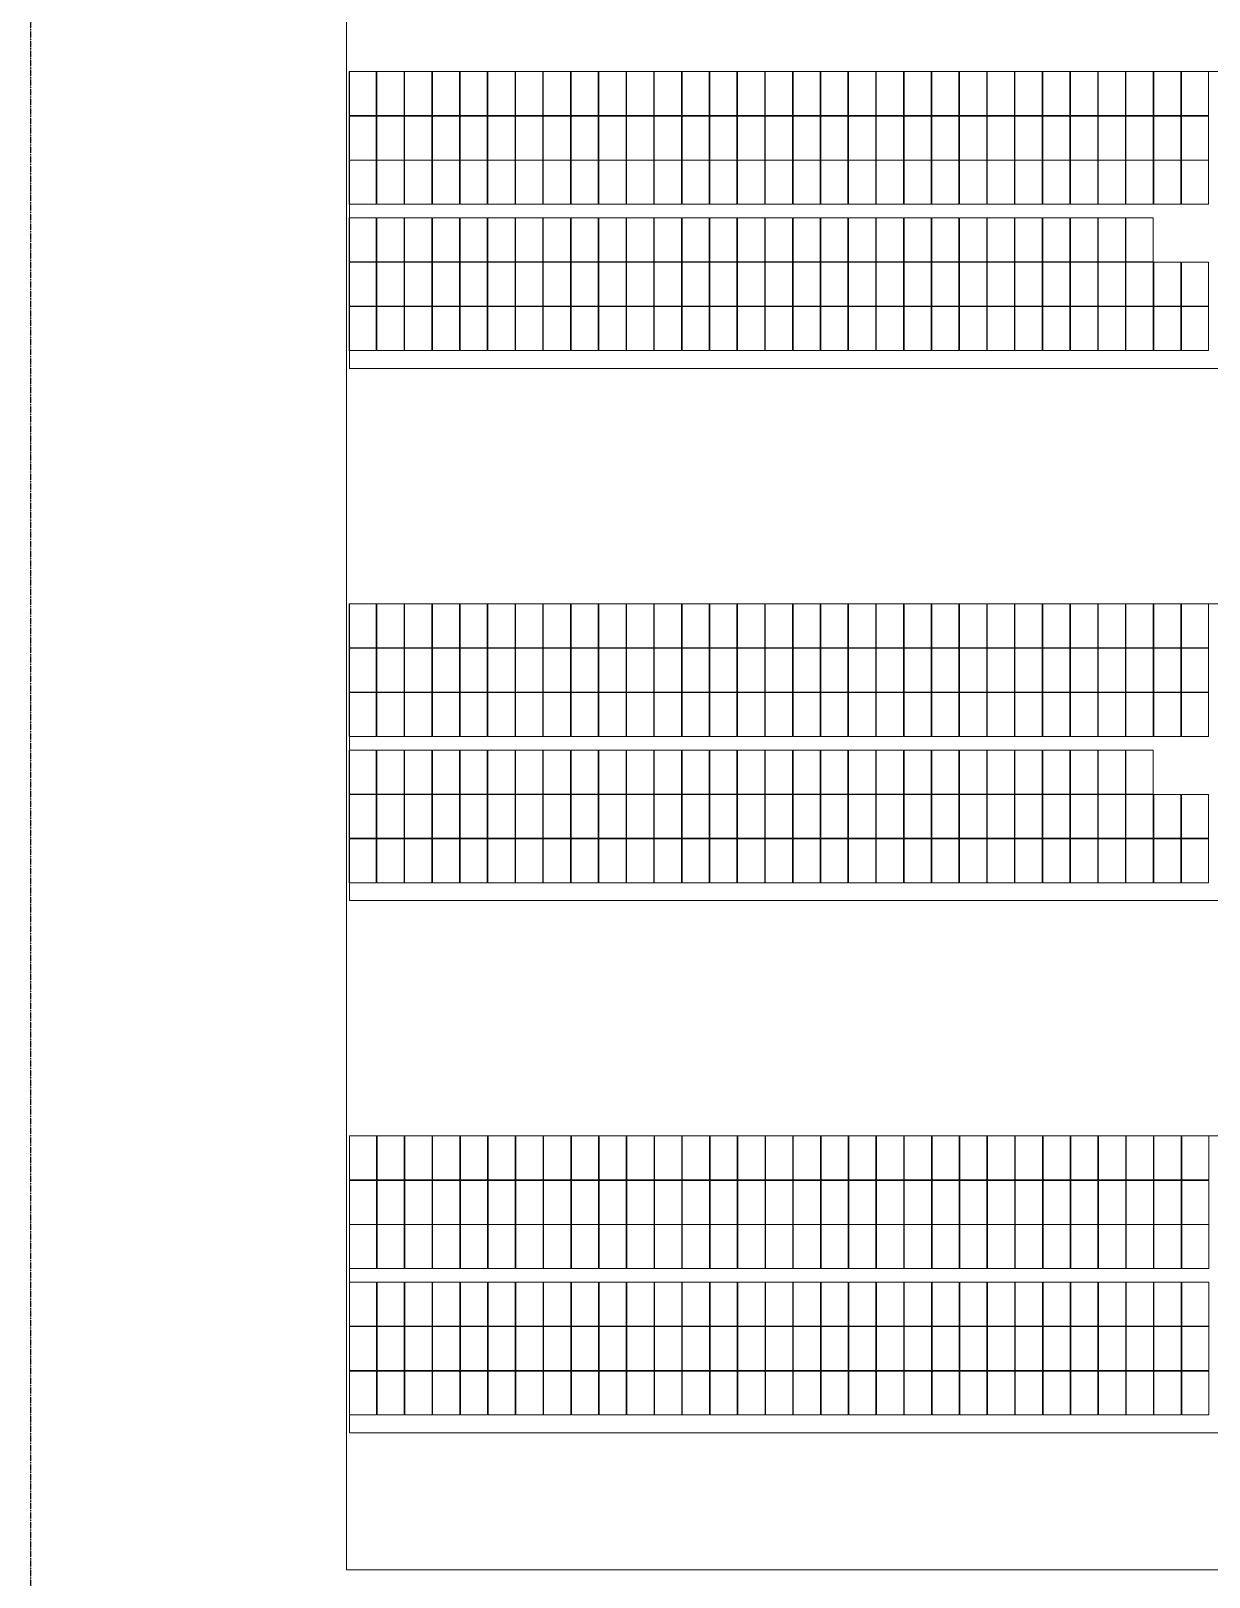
# Model space of a CAD drawing. Header units: millimetres. Extents: x 2511 to 152931, y 805 to 220503.
# Drawn here: x 2511 to 45398, y 107894 to 164199 of the extents above; entities that cross this region are included whole.
import ezdxf

# ---------------------------------------------------------------- set-up
doc = ezdxf.new("R2010")
doc.units = ezdxf.units.MM
doc.linetypes.add('CENTERX2', pattern=[4, 2.5, -0.5, 0.5, -0.5])
for name, color, linetype in [('A-DOOR', 51, 'Continuous'), ('JMD', 6, 'Continuous'), ('组件250', 5, 'Continuous')]:
    doc.layers.add(name, color=color, linetype=linetype)

msp = doc.modelspace()

# ---------------------------------------------------------------- linework, layer by layer
at = {"layer": 'A-DOOR', "color": 8, "linetype": 'ByBlock', "lineweight": 0}
for p, q in [((13994.08, 203661.59), (13994.08, 108161.59)), ((13994.08, 108161.59), (85494.08, 108161.59))]:
    msp.add_line(p, q, dxfattribs=at)
at = {"layer": 'A-DOOR', "color": 0, "linetype": 'CENTERX2'}
msp.add_lwpolyline([(2511.4, 220503.5), (152931.12, 220503.5), (152931.12, 805.39), (2511.4, 805.39)], close=True, dxfattribs=at)
at = {"layer": 'JMD', "color": 7, "linetype": 'Continuous', "lineweight": 0, "flags": 128}
for points in [[(14103.44, 162717.76), (84504.41, 162717.76), (84504.41, 151909.77), (14103.44, 151909.77)], [(14103.44, 143337.76), (84504.41, 143337.76), (84504.41, 132529.77), (14103.44, 132529.77)], [(14103.44, 123957.76), (84504.41, 123957.76), (84504.41, 113149.77), (14103.44, 113149.77)]]:
    msp.add_lwpolyline(points, close=True, dxfattribs=at)
at = {"layer": '组件250', "color": 4, "lineweight": 0, "transparency": 33554470}
for points in [[(14093.44, 162717.76), (15083.44, 162717.76), (15083.44, 161117.76), (14093.44, 161117.76)], [(15103.44, 162717.77), (16093.44, 162717.77), (16093.44, 161117.77), (15103.44, 161117.77)], [(16113.44, 162717.77), (17103.44, 162717.77), (17103.44, 161117.77), (16113.44, 161117.77)], [(17123.44, 162717.77), (18113.44, 162717.77), (18113.44, 161117.77), (17123.44, 161117.77)], [(18133.44, 162717.77), (19123.44, 162717.77), (19123.44, 161117.77), (18133.44, 161117.77)], [(19143.44, 162717.77), (20133.44, 162717.77), (20133.44, 161117.77), (19143.44, 161117.77)], [(20153.44, 162717.77), (21143.44, 162717.77), (21143.44, 161117.77), (20153.44, 161117.77)], [(21163.44, 162717.77), (22153.44, 162717.77), (22153.44, 161117.77), (21163.44, 161117.77)], [(22173.44, 162717.77), (23163.44, 162717.77), (23163.44, 161117.77), (22173.44, 161117.77)], [(23183.44, 162717.77), (24173.44, 162717.77), (24173.44, 161117.77), (23183.44, 161117.77)], [(24193.44, 162717.77), (25183.44, 162717.77), (25183.44, 161117.77), (24193.44, 161117.77)], [(25203.44, 162717.78), (26193.44, 162717.78), (26193.44, 161117.78), (25203.44, 161117.78)], [(26213.44, 162717.78), (27203.44, 162717.78), (27203.44, 161117.78), (26213.44, 161117.78)], [(27223.44, 162717.78), (28213.44, 162717.78), (28213.44, 161117.78), (27223.44, 161117.78)], [(28233.44, 162717.78), (29223.44, 162717.78), (29223.44, 161117.78), (28233.44, 161117.78)], [(29243.44, 162717.78), (30233.44, 162717.78), (30233.44, 161117.78), (29243.44, 161117.78)], [(30253.44, 162717.78), (31243.44, 162717.78), (31243.44, 161117.78), (30253.44, 161117.78)], [(31263.44, 162717.78), (32253.44, 162717.78), (32253.44, 161117.78), (31263.44, 161117.78)], [(32273.44, 162717.78), (33263.44, 162717.78), (33263.44, 161117.78), (32273.44, 161117.78)], [(33283.44, 162717.78), (34273.44, 162717.78), (34273.44, 161117.78), (33283.44, 161117.78)], [(34293.44, 162717.78), (35283.44, 162717.78), (35283.44, 161117.78), (34293.44, 161117.78)], [(35303.44, 162717.78), (36293.44, 162717.78), (36293.44, 161117.78), (35303.44, 161117.78)], [(36313.44, 162717.78), (37303.44, 162717.78), (37303.44, 161117.78), (36313.44, 161117.78)], [(37323.44, 162717.78), (38313.44, 162717.78), (38313.44, 161117.78), (37323.44, 161117.78)], [(38333.44, 162717.78), (39323.44, 162717.78), (39323.44, 161117.78), (38333.44, 161117.78)], [(39343.44, 162717.79), (40333.44, 162717.79), (40333.44, 161117.79), (39343.44, 161117.79)], [(40353.44, 162717.79), (41343.44, 162717.79), (41343.44, 161117.79), (40353.44, 161117.79)], [(41363.44, 162717.79), (42353.44, 162717.79), (42353.44, 161117.79), (41363.44, 161117.79)], [(42373.44, 162717.79), (43363.44, 162717.79), (43363.44, 161117.79), (42373.44, 161117.79)], [(43383.44, 162717.79), (44373.44, 162717.79), (44373.44, 161117.79), (43383.44, 161117.79)], [(44393.44, 162717.79), (45383.44, 162717.79), (45383.44, 161117.79), (44393.44, 161117.79)], [(14093.44, 161097.76), (15083.44, 161097.76), (15083.44, 159497.76), (14093.44, 159497.76)], [(15103.44, 161097.77), (16093.44, 161097.77), (16093.44, 159497.77), (15103.44, 159497.77)], [(16113.44, 161097.77), (17103.44, 161097.77), (17103.44, 159497.77), (16113.44, 159497.77)], [(17123.44, 161097.77), (18113.44, 161097.77), (18113.44, 159497.77), (17123.44, 159497.77)], [(18133.44, 161097.77), (19123.44, 161097.77), (19123.44, 159497.77), (18133.44, 159497.77)], [(19143.44, 161097.77), (20133.44, 161097.77), (20133.44, 159497.77), (19143.44, 159497.77)], [(20153.44, 161097.77), (21143.44, 161097.77), (21143.44, 159497.77), (20153.44, 159497.77)], [(21163.44, 161097.77), (22153.44, 161097.77), (22153.44, 159497.77), (21163.44, 159497.77)], [(22173.44, 161097.77), (23163.44, 161097.77), (23163.44, 159497.77), (22173.44, 159497.77)], [(23183.44, 161097.77), (24173.44, 161097.77), (24173.44, 159497.77), (23183.44, 159497.77)], [(24193.44, 161097.77), (25183.44, 161097.77), (25183.44, 159497.77), (24193.44, 159497.77)], [(25203.44, 161097.78), (26193.44, 161097.78), (26193.44, 159497.78), (25203.44, 159497.78)], [(26213.44, 161097.78), (27203.44, 161097.78), (27203.44, 159497.78), (26213.44, 159497.78)], [(27223.44, 161097.78), (28213.44, 161097.78), (28213.44, 159497.78), (27223.44, 159497.78)], [(28233.44, 161097.78), (29223.44, 161097.78), (29223.44, 159497.78), (28233.44, 159497.78)], [(29243.44, 161097.78), (30233.44, 161097.78), (30233.44, 159497.78), (29243.44, 159497.78)], [(30253.44, 161097.78), (31243.44, 161097.78), (31243.44, 159497.78), (30253.44, 159497.78)], [(31263.44, 161097.78), (32253.44, 161097.78), (32253.44, 159497.78), (31263.44, 159497.78)], [(32273.44, 161097.78), (33263.44, 161097.78), (33263.44, 159497.78), (32273.44, 159497.78)], [(33283.44, 161097.78), (34273.44, 161097.78), (34273.44, 159497.78), (33283.44, 159497.78)], [(34293.44, 161097.78), (35283.44, 161097.78), (35283.44, 159497.78), (34293.44, 159497.78)], [(35303.44, 161097.78), (36293.44, 161097.78), (36293.44, 159497.78), (35303.44, 159497.78)], [(36313.44, 161097.78), (37303.44, 161097.78), (37303.44, 159497.78), (36313.44, 159497.78)], [(37323.44, 161097.78), (38313.44, 161097.78), (38313.44, 159497.78), (37323.44, 159497.78)], [(38333.44, 161097.78), (39323.44, 161097.78), (39323.44, 159497.78), (38333.44, 159497.78)], [(39343.44, 161097.79), (40333.44, 161097.79), (40333.44, 159497.79), (39343.44, 159497.79)], [(40353.44, 161097.79), (41343.44, 161097.79), (41343.44, 159497.79), (40353.44, 159497.79)], [(41363.44, 161097.79), (42353.44, 161097.79), (42353.44, 159497.79), (41363.44, 159497.79)], [(42373.44, 161097.79), (43363.44, 161097.79), (43363.44, 159497.79), (42373.44, 159497.79)], [(43383.44, 161097.79), (44373.44, 161097.79), (44373.44, 159497.79), (43383.44, 159497.79)], [(44393.44, 161097.79), (45383.44, 161097.79), (45383.44, 159497.79), (44393.44, 159497.79)], [(14093.44, 159487.76), (15083.44, 159487.76), (15083.44, 157887.76), (14093.44, 157887.76)], [(15103.44, 159487.76), (16093.44, 159487.76), (16093.44, 157887.76), (15103.44, 157887.76)], [(16113.44, 159487.77), (17103.44, 159487.77), (17103.44, 157887.77), (16113.44, 157887.77)], [(17123.44, 159487.77), (18113.44, 159487.77), (18113.44, 157887.77), (17123.44, 157887.77)], [(18133.44, 159487.77), (19123.44, 159487.77), (19123.44, 157887.77), (18133.44, 157887.77)], [(19143.44, 159487.77), (20133.44, 159487.77), (20133.44, 157887.77), (19143.44, 157887.77)], [(20153.44, 159487.77), (21143.44, 159487.77), (21143.44, 157887.77), (20153.44, 157887.77)], [(21163.44, 159487.77), (22153.44, 159487.77), (22153.44, 157887.77), (21163.44, 157887.77)], [(22173.44, 159487.77), (23163.44, 159487.77), (23163.44, 157887.77), (22173.44, 157887.77)], [(23183.44, 159487.77), (24173.44, 159487.77), (24173.44, 157887.77), (23183.44, 157887.77)], [(24193.44, 159487.77), (25183.44, 159487.77), (25183.44, 157887.77), (24193.44, 157887.77)], [(25203.44, 159487.77), (26193.44, 159487.77), (26193.44, 157887.77), (25203.44, 157887.77)], [(26213.44, 159487.78), (27203.44, 159487.78), (27203.44, 157887.78), (26213.44, 157887.78)], [(27223.44, 159487.78), (28213.44, 159487.78), (28213.44, 157887.78), (27223.44, 157887.78)], [(28233.44, 159487.78), (29223.44, 159487.78), (29223.44, 157887.78), (28233.44, 157887.78)], [(29243.44, 159487.78), (30233.44, 159487.78), (30233.44, 157887.78), (29243.44, 157887.78)], [(30253.44, 159487.78), (31243.44, 159487.78), (31243.44, 157887.78), (30253.44, 157887.78)], [(31263.44, 159487.78), (32253.44, 159487.78), (32253.44, 157887.78), (31263.44, 157887.78)], [(32273.44, 159487.78), (33263.44, 159487.78), (33263.44, 157887.78), (32273.44, 157887.78)], [(33283.44, 159487.78), (34273.44, 159487.78), (34273.44, 157887.78), (33283.44, 157887.78)], [(34293.44, 159487.78), (35283.44, 159487.78), (35283.44, 157887.78), (34293.44, 157887.78)], [(35303.44, 159487.78), (36293.44, 159487.78), (36293.44, 157887.78), (35303.44, 157887.78)], [(36313.44, 159487.78), (37303.44, 159487.78), (37303.44, 157887.78), (36313.44, 157887.78)], [(37323.44, 159487.78), (38313.44, 159487.78), (38313.44, 157887.78), (37323.44, 157887.78)], [(38333.44, 159487.78), (39323.44, 159487.78), (39323.44, 157887.78), (38333.44, 157887.78)], [(39343.44, 159487.78), (40333.44, 159487.78), (40333.44, 157887.78), (39343.44, 157887.78)], [(40353.44, 159487.79), (41343.44, 159487.79), (41343.44, 157887.79), (40353.44, 157887.79)], [(41363.44, 159487.79), (42353.44, 159487.79), (42353.44, 157887.79), (41363.44, 157887.79)], [(42373.44, 159487.79), (43363.44, 159487.79), (43363.44, 157887.79), (42373.44, 157887.79)], [(43383.44, 159487.79), (44373.44, 159487.79), (44373.44, 157887.79), (43383.44, 157887.79)], [(44393.44, 159487.79), (45383.44, 159487.79), (45383.44, 157887.79), (44393.44, 157887.79)], [(14093.44, 157387.76), (15083.44, 157387.76), (15083.44, 155787.76), (14093.44, 155787.76)], [(15103.44, 157387.77), (16093.44, 157387.77), (16093.44, 155787.77), (15103.44, 155787.77)], [(16113.44, 157387.77), (17103.44, 157387.77), (17103.44, 155787.77), (16113.44, 155787.77)], [(17123.44, 157387.77), (18113.44, 157387.77), (18113.44, 155787.77), (17123.44, 155787.77)], [(18133.44, 157387.77), (19123.44, 157387.77), (19123.44, 155787.77), (18133.44, 155787.77)], [(19143.44, 157387.77), (20133.44, 157387.77), (20133.44, 155787.77), (19143.44, 155787.77)], [(20153.44, 157387.77), (21143.44, 157387.77), (21143.44, 155787.77), (20153.44, 155787.77)], [(21163.44, 157387.77), (22153.44, 157387.77), (22153.44, 155787.77), (21163.44, 155787.77)], [(22173.44, 157387.77), (23163.44, 157387.77), (23163.44, 155787.77), (22173.44, 155787.77)], [(23183.44, 157387.77), (24173.44, 157387.77), (24173.44, 155787.77), (23183.44, 155787.77)], [(24193.44, 157387.77), (25183.44, 157387.77), (25183.44, 155787.77), (24193.44, 155787.77)], [(25203.44, 157387.78), (26193.44, 157387.78), (26193.44, 155787.78), (25203.44, 155787.78)], [(26213.44, 157387.78), (27203.44, 157387.78), (27203.44, 155787.78), (26213.44, 155787.78)], [(27223.44, 157387.78), (28213.44, 157387.78), (28213.44, 155787.78), (27223.44, 155787.78)], [(28233.44, 157387.78), (29223.44, 157387.78), (29223.44, 155787.78), (28233.44, 155787.78)], [(29243.44, 157387.78), (30233.44, 157387.78), (30233.44, 155787.78), (29243.44, 155787.78)], [(30253.44, 157387.78), (31243.44, 157387.78), (31243.44, 155787.78), (30253.44, 155787.78)], [(31263.44, 157387.78), (32253.44, 157387.78), (32253.44, 155787.78), (31263.44, 155787.78)], [(32273.44, 157387.78), (33263.44, 157387.78), (33263.44, 155787.78), (32273.44, 155787.78)], [(33283.44, 157387.78), (34273.44, 157387.78), (34273.44, 155787.78), (33283.44, 155787.78)], [(34293.44, 157387.78), (35283.44, 157387.78), (35283.44, 155787.78), (34293.44, 155787.78)], [(35303.44, 157387.78), (36293.44, 157387.78), (36293.44, 155787.78), (35303.44, 155787.78)], [(36313.44, 157387.78), (37303.44, 157387.78), (37303.44, 155787.78), (36313.44, 155787.78)], [(37323.44, 157387.78), (38313.44, 157387.78), (38313.44, 155787.78), (37323.44, 155787.78)], [(38333.44, 157387.78), (39323.44, 157387.78), (39323.44, 155787.78), (38333.44, 155787.78)], [(39343.44, 157387.79), (40333.44, 157387.79), (40333.44, 155787.79), (39343.44, 155787.79)], [(40353.44, 157387.79), (41343.44, 157387.79), (41343.44, 155787.79), (40353.44, 155787.79)], [(41363.44, 157387.79), (42353.44, 157387.79), (42353.44, 155787.79), (41363.44, 155787.79)], [(42373.44, 157387.79), (43363.44, 157387.79), (43363.44, 155787.79), (42373.44, 155787.79)], [(14093.44, 155777.76), (15083.44, 155777.76), (15083.44, 154177.76), (14093.44, 154177.76)], [(15103.44, 155777.76), (16093.44, 155777.76), (16093.44, 154177.76), (15103.44, 154177.76)], [(16113.44, 155777.77), (17103.44, 155777.77), (17103.44, 154177.77), (16113.44, 154177.77)], [(17123.44, 155777.77), (18113.44, 155777.77), (18113.44, 154177.77), (17123.44, 154177.77)], [(18133.44, 155777.77), (19123.44, 155777.77), (19123.44, 154177.77), (18133.44, 154177.77)], [(19143.44, 155777.77), (20133.44, 155777.77), (20133.44, 154177.77), (19143.44, 154177.77)], [(20153.44, 155777.77), (21143.44, 155777.77), (21143.44, 154177.77), (20153.44, 154177.77)], [(21163.44, 155777.77), (22153.44, 155777.77), (22153.44, 154177.77), (21163.44, 154177.77)], [(22173.44, 155777.77), (23163.44, 155777.77), (23163.44, 154177.77), (22173.44, 154177.77)], [(23183.44, 155777.77), (24173.44, 155777.77), (24173.44, 154177.77), (23183.44, 154177.77)], [(24193.44, 155777.77), (25183.44, 155777.77), (25183.44, 154177.77), (24193.44, 154177.77)], [(25203.44, 155777.77), (26193.44, 155777.77), (26193.44, 154177.77), (25203.44, 154177.77)], [(26213.44, 155777.78), (27203.44, 155777.78), (27203.44, 154177.78), (26213.44, 154177.78)], [(27223.44, 155777.78), (28213.44, 155777.78), (28213.44, 154177.78), (27223.44, 154177.78)], [(28233.44, 155777.78), (29223.44, 155777.78), (29223.44, 154177.78), (28233.44, 154177.78)], [(29243.44, 155777.78), (30233.44, 155777.78), (30233.44, 154177.78), (29243.44, 154177.78)], [(30253.44, 155777.78), (31243.44, 155777.78), (31243.44, 154177.78), (30253.44, 154177.78)], [(31263.44, 155777.78), (32253.44, 155777.78), (32253.44, 154177.78), (31263.44, 154177.78)], [(32273.44, 155777.78), (33263.44, 155777.78), (33263.44, 154177.78), (32273.44, 154177.78)], [(33283.44, 155777.78), (34273.44, 155777.78), (34273.44, 154177.78), (33283.44, 154177.78)], [(34293.44, 155777.78), (35283.44, 155777.78), (35283.44, 154177.78), (34293.44, 154177.78)], [(35303.44, 155777.78), (36293.44, 155777.78), (36293.44, 154177.78), (35303.44, 154177.78)], [(36313.44, 155777.78), (37303.44, 155777.78), (37303.44, 154177.78), (36313.44, 154177.78)], [(37323.44, 155777.78), (38313.44, 155777.78), (38313.44, 154177.78), (37323.44, 154177.78)], [(38333.44, 155777.78), (39323.44, 155777.78), (39323.44, 154177.78), (38333.44, 154177.78)], [(39343.44, 155777.78), (40333.44, 155777.78), (40333.44, 154177.78), (39343.44, 154177.78)], [(40353.44, 155777.79), (41343.44, 155777.79), (41343.44, 154177.79), (40353.44, 154177.79)], [(41363.44, 155777.79), (42353.44, 155777.79), (42353.44, 154177.79), (41363.44, 154177.79)], [(42373.44, 155777.79), (43363.44, 155777.79), (43363.44, 154177.79), (42373.44, 154177.79)], [(43383.44, 155777.79), (44373.44, 155777.79), (44373.44, 154177.79), (43383.44, 154177.79)], [(44393.44, 155777.79), (45383.44, 155777.79), (45383.44, 154177.79), (44393.44, 154177.79)], [(14093.44, 154157.76), (15083.44, 154157.76), (15083.44, 152557.76), (14093.44, 152557.76)], [(15103.44, 154157.76), (16093.44, 154157.76), (16093.44, 152557.76), (15103.44, 152557.76)], [(16113.44, 154157.77), (17103.44, 154157.77), (17103.44, 152557.77), (16113.44, 152557.77)], [(17123.44, 154157.77), (18113.44, 154157.77), (18113.44, 152557.77), (17123.44, 152557.77)], [(18133.44, 154157.77), (19123.44, 154157.77), (19123.44, 152557.77), (18133.44, 152557.77)], [(19143.44, 154157.77), (20133.44, 154157.77), (20133.44, 152557.77), (19143.44, 152557.77)], [(20153.44, 154157.77), (21143.44, 154157.77), (21143.44, 152557.77), (20153.44, 152557.77)], [(21163.44, 154157.77), (22153.44, 154157.77), (22153.44, 152557.77), (21163.44, 152557.77)], [(22173.44, 154157.77), (23163.44, 154157.77), (23163.44, 152557.77), (22173.44, 152557.77)], [(23183.44, 154157.77), (24173.44, 154157.77), (24173.44, 152557.77), (23183.44, 152557.77)], [(24193.44, 154157.77), (25183.44, 154157.77), (25183.44, 152557.77), (24193.44, 152557.77)], [(25203.44, 154157.77), (26193.44, 154157.77), (26193.44, 152557.77), (25203.44, 152557.77)], [(26213.44, 154157.78), (27203.44, 154157.78), (27203.44, 152557.78), (26213.44, 152557.78)], [(27223.44, 154157.78), (28213.44, 154157.78), (28213.44, 152557.78), (27223.44, 152557.78)], [(28233.44, 154157.78), (29223.44, 154157.78), (29223.44, 152557.78), (28233.44, 152557.78)], [(29243.44, 154157.78), (30233.44, 154157.78), (30233.44, 152557.78), (29243.44, 152557.78)], [(30253.44, 154157.78), (31243.44, 154157.78), (31243.44, 152557.78), (30253.44, 152557.78)], [(31263.44, 154157.78), (32253.44, 154157.78), (32253.44, 152557.78), (31263.44, 152557.78)], [(32273.44, 154157.78), (33263.44, 154157.78), (33263.44, 152557.78), (32273.44, 152557.78)], [(33283.44, 154157.78), (34273.44, 154157.78), (34273.44, 152557.78), (33283.44, 152557.78)], [(34293.44, 154157.78), (35283.44, 154157.78), (35283.44, 152557.78), (34293.44, 152557.78)], [(35303.44, 154157.78), (36293.44, 154157.78), (36293.44, 152557.78), (35303.44, 152557.78)], [(36313.44, 154157.78), (37303.44, 154157.78), (37303.44, 152557.78), (36313.44, 152557.78)], [(37323.44, 154157.78), (38313.44, 154157.78), (38313.44, 152557.78), (37323.44, 152557.78)], [(38333.44, 154157.78), (39323.44, 154157.78), (39323.44, 152557.78), (38333.44, 152557.78)], [(39343.44, 154157.78), (40333.44, 154157.78), (40333.44, 152557.78), (39343.44, 152557.78)], [(40353.44, 154157.79), (41343.44, 154157.79), (41343.44, 152557.79), (40353.44, 152557.79)], [(41363.44, 154157.79), (42353.44, 154157.79), (42353.44, 152557.79), (41363.44, 152557.79)], [(42373.44, 154157.79), (43363.44, 154157.79), (43363.44, 152557.79), (42373.44, 152557.79)], [(43383.44, 154157.79), (44373.44, 154157.79), (44373.44, 152557.79), (43383.44, 152557.79)], [(44393.44, 154157.79), (45383.44, 154157.79), (45383.44, 152557.79), (44393.44, 152557.79)], [(14093.44, 143337.76), (15083.44, 143337.76), (15083.44, 141737.76), (14093.44, 141737.76)], [(15103.44, 143337.76), (16093.44, 143337.76), (16093.44, 141737.76), (15103.44, 141737.76)], [(16113.44, 143337.76), (17103.44, 143337.76), (17103.44, 141737.76), (16113.44, 141737.76)], [(17123.44, 143337.76), (18113.44, 143337.76), (18113.44, 141737.76), (17123.44, 141737.76)], [(18133.44, 143337.77), (19123.44, 143337.77), (19123.44, 141737.77), (18133.44, 141737.77)], [(19143.44, 143337.77), (20133.44, 143337.77), (20133.44, 141737.77), (19143.44, 141737.77)], [(20153.44, 143337.77), (21143.44, 143337.77), (21143.44, 141737.77), (20153.44, 141737.77)], [(21163.44, 143337.77), (22153.44, 143337.77), (22153.44, 141737.77), (21163.44, 141737.77)], [(22173.44, 143337.77), (23163.44, 143337.77), (23163.44, 141737.77), (22173.44, 141737.77)], [(23183.44, 143337.77), (24173.44, 143337.77), (24173.44, 141737.77), (23183.44, 141737.77)], [(24193.44, 143337.77), (25183.44, 143337.77), (25183.44, 141737.77), (24193.44, 141737.77)], [(25203.44, 143337.77), (26193.44, 143337.77), (26193.44, 141737.77), (25203.44, 141737.77)], [(26213.44, 143337.77), (27203.44, 143337.77), (27203.44, 141737.77), (26213.44, 141737.77)], [(27223.44, 143337.77), (28213.44, 143337.77), (28213.44, 141737.77), (27223.44, 141737.77)], [(28233.44, 143337.78), (29223.44, 143337.78), (29223.44, 141737.78), (28233.44, 141737.78)], [(29243.44, 143337.78), (30233.44, 143337.78), (30233.44, 141737.78), (29243.44, 141737.78)], [(30253.44, 143337.78), (31243.44, 143337.78), (31243.44, 141737.78), (30253.44, 141737.78)], [(31263.44, 143337.78), (32253.44, 143337.78), (32253.44, 141737.78), (31263.44, 141737.78)], [(32273.44, 143337.78), (33263.44, 143337.78), (33263.44, 141737.78), (32273.44, 141737.78)], [(33283.44, 143337.78), (34273.44, 143337.78), (34273.44, 141737.78), (33283.44, 141737.78)], [(34293.44, 143337.78), (35283.44, 143337.78), (35283.44, 141737.78), (34293.44, 141737.78)], [(35303.44, 143337.78), (36293.44, 143337.78), (36293.44, 141737.78), (35303.44, 141737.78)], [(36313.44, 143337.78), (37303.44, 143337.78), (37303.44, 141737.78), (36313.44, 141737.78)], [(37323.44, 143337.78), (38313.44, 143337.78), (38313.44, 141737.78), (37323.44, 141737.78)], [(38333.44, 143337.78), (39323.44, 143337.78), (39323.44, 141737.78), (38333.44, 141737.78)], [(39343.44, 143337.78), (40333.44, 143337.78), (40333.44, 141737.78), (39343.44, 141737.78)], [(40353.44, 143337.78), (41343.44, 143337.78), (41343.44, 141737.78), (40353.44, 141737.78)], [(41363.44, 143337.78), (42353.44, 143337.78), (42353.44, 141737.78), (41363.44, 141737.78)], [(42373.44, 143337.79), (43363.44, 143337.79), (43363.44, 141737.79), (42373.44, 141737.79)], [(43383.44, 143337.79), (44373.44, 143337.79), (44373.44, 141737.79), (43383.44, 141737.79)], [(44393.44, 143337.79), (45383.44, 143337.79), (45383.44, 141737.79), (44393.44, 141737.79)], [(14093.44, 141717.76), (15083.44, 141717.76), (15083.44, 140117.76), (14093.44, 140117.76)], [(15103.44, 141717.76), (16093.44, 141717.76), (16093.44, 140117.76), (15103.44, 140117.76)], [(16113.44, 141717.76), (17103.44, 141717.76), (17103.44, 140117.76), (16113.44, 140117.76)], [(17123.44, 141717.76), (18113.44, 141717.76), (18113.44, 140117.76), (17123.44, 140117.76)], [(18133.44, 141717.77), (19123.44, 141717.77), (19123.44, 140117.77), (18133.44, 140117.77)], [(19143.44, 141717.77), (20133.44, 141717.77), (20133.44, 140117.77), (19143.44, 140117.77)], [(20153.44, 141717.77), (21143.44, 141717.77), (21143.44, 140117.77), (20153.44, 140117.77)], [(21163.44, 141717.77), (22153.44, 141717.77), (22153.44, 140117.77), (21163.44, 140117.77)], [(22173.44, 141717.77), (23163.44, 141717.77), (23163.44, 140117.77), (22173.44, 140117.77)], [(23183.44, 141717.77), (24173.44, 141717.77), (24173.44, 140117.77), (23183.44, 140117.77)], [(24193.44, 141717.77), (25183.44, 141717.77), (25183.44, 140117.77), (24193.44, 140117.77)], [(25203.44, 141717.77), (26193.44, 141717.77), (26193.44, 140117.77), (25203.44, 140117.77)], [(26213.44, 141717.77), (27203.44, 141717.77), (27203.44, 140117.77), (26213.44, 140117.77)], [(27223.44, 141717.77), (28213.44, 141717.77), (28213.44, 140117.77), (27223.44, 140117.77)], [(28233.44, 141717.78), (29223.44, 141717.78), (29223.44, 140117.78), (28233.44, 140117.78)], [(29243.44, 141717.78), (30233.44, 141717.78), (30233.44, 140117.78), (29243.44, 140117.78)], [(30253.44, 141717.78), (31243.44, 141717.78), (31243.44, 140117.78), (30253.44, 140117.78)], [(31263.44, 141717.78), (32253.44, 141717.78), (32253.44, 140117.78), (31263.44, 140117.78)], [(32273.44, 141717.78), (33263.44, 141717.78), (33263.44, 140117.78), (32273.44, 140117.78)], [(33283.44, 141717.78), (34273.44, 141717.78), (34273.44, 140117.78), (33283.44, 140117.78)], [(34293.44, 141717.78), (35283.44, 141717.78), (35283.44, 140117.78), (34293.44, 140117.78)], [(35303.44, 141717.78), (36293.44, 141717.78), (36293.44, 140117.78), (35303.44, 140117.78)], [(36313.44, 141717.78), (37303.44, 141717.78), (37303.44, 140117.78), (36313.44, 140117.78)], [(37323.44, 141717.78), (38313.44, 141717.78), (38313.44, 140117.78), (37323.44, 140117.78)], [(38333.44, 141717.78), (39323.44, 141717.78), (39323.44, 140117.78), (38333.44, 140117.78)], [(39343.44, 141717.78), (40333.44, 141717.78), (40333.44, 140117.78), (39343.44, 140117.78)], [(40353.44, 141717.78), (41343.44, 141717.78), (41343.44, 140117.78), (40353.44, 140117.78)], [(41363.44, 141717.78), (42353.44, 141717.78), (42353.44, 140117.78), (41363.44, 140117.78)], [(42373.44, 141717.79), (43363.44, 141717.79), (43363.44, 140117.79), (42373.44, 140117.79)], [(43383.44, 141717.79), (44373.44, 141717.79), (44373.44, 140117.79), (43383.44, 140117.79)], [(44393.44, 141717.79), (45383.44, 141717.79), (45383.44, 140117.79), (44393.44, 140117.79)], [(14093.44, 140107.76), (15083.44, 140107.76), (15083.44, 138507.76), (14093.44, 138507.76)], [(15103.44, 140107.76), (16093.44, 140107.76), (16093.44, 138507.76), (15103.44, 138507.76)], [(16113.44, 140107.76), (17103.44, 140107.76), (17103.44, 138507.76), (16113.44, 138507.76)], [(17123.44, 140107.76), (18113.44, 140107.76), (18113.44, 138507.76), (17123.44, 138507.76)], [(18133.44, 140107.76), (19123.44, 140107.76), (19123.44, 138507.76), (18133.44, 138507.76)], [(19143.44, 140107.77), (20133.44, 140107.77), (20133.44, 138507.77), (19143.44, 138507.77)], [(20153.44, 140107.77), (21143.44, 140107.77), (21143.44, 138507.77), (20153.44, 138507.77)], [(21163.44, 140107.77), (22153.44, 140107.77), (22153.44, 138507.77), (21163.44, 138507.77)], [(22173.44, 140107.77), (23163.44, 140107.77), (23163.44, 138507.77), (22173.44, 138507.77)], [(23183.44, 140107.77), (24173.44, 140107.77), (24173.44, 138507.77), (23183.44, 138507.77)], [(24193.44, 140107.77), (25183.44, 140107.77), (25183.44, 138507.77), (24193.44, 138507.77)], [(25203.44, 140107.77), (26193.44, 140107.77), (26193.44, 138507.77), (25203.44, 138507.77)], [(26213.44, 140107.77), (27203.44, 140107.77), (27203.44, 138507.77), (26213.44, 138507.77)], [(27223.44, 140107.77), (28213.44, 140107.77), (28213.44, 138507.77), (27223.44, 138507.77)], [(28233.44, 140107.77), (29223.44, 140107.77), (29223.44, 138507.77), (28233.44, 138507.77)], [(29243.44, 140107.78), (30233.44, 140107.78), (30233.44, 138507.78), (29243.44, 138507.78)], [(30253.44, 140107.78), (31243.44, 140107.78), (31243.44, 138507.78), (30253.44, 138507.78)], [(31263.44, 140107.78), (32253.44, 140107.78), (32253.44, 138507.78), (31263.44, 138507.78)], [(32273.44, 140107.78), (33263.44, 140107.78), (33263.44, 138507.78), (32273.44, 138507.78)], [(33283.44, 140107.78), (34273.44, 140107.78), (34273.44, 138507.78), (33283.44, 138507.78)], [(34293.44, 140107.78), (35283.44, 140107.78), (35283.44, 138507.78), (34293.44, 138507.78)], [(35303.44, 140107.78), (36293.44, 140107.78), (36293.44, 138507.78), (35303.44, 138507.78)], [(36313.44, 140107.78), (37303.44, 140107.78), (37303.44, 138507.78), (36313.44, 138507.78)], [(37323.44, 140107.78), (38313.44, 140107.78), (38313.44, 138507.78), (37323.44, 138507.78)], [(38333.44, 140107.78), (39323.44, 140107.78), (39323.44, 138507.78), (38333.44, 138507.78)], [(39343.44, 140107.78), (40333.44, 140107.78), (40333.44, 138507.78), (39343.44, 138507.78)], [(40353.44, 140107.78), (41343.44, 140107.78), (41343.44, 138507.78), (40353.44, 138507.78)], [(41363.44, 140107.78), (42353.44, 140107.78), (42353.44, 138507.78), (41363.44, 138507.78)], [(42373.44, 140107.78), (43363.44, 140107.78), (43363.44, 138507.78), (42373.44, 138507.78)], [(43383.44, 140107.79), (44373.44, 140107.79), (44373.44, 138507.79), (43383.44, 138507.79)], [(44393.44, 140107.79), (45383.44, 140107.79), (45383.44, 138507.79), (44393.44, 138507.79)], [(14093.44, 138007.76), (15083.44, 138007.76), (15083.44, 136407.76), (14093.44, 136407.76)], [(15103.44, 138007.76), (16093.44, 138007.76), (16093.44, 136407.76), (15103.44, 136407.76)], [(16113.44, 138007.76), (17103.44, 138007.76), (17103.44, 136407.76), (16113.44, 136407.76)], [(17123.44, 138007.77), (18113.44, 138007.77), (18113.44, 136407.77), (17123.44, 136407.77)], [(18133.44, 138007.77), (19123.44, 138007.77), (19123.44, 136407.77), (18133.44, 136407.77)], [(19143.44, 138007.77), (20133.44, 138007.77), (20133.44, 136407.77), (19143.44, 136407.77)], [(20153.44, 138007.77), (21143.44, 138007.77), (21143.44, 136407.77), (20153.44, 136407.77)], [(21163.44, 138007.77), (22153.44, 138007.77), (22153.44, 136407.77), (21163.44, 136407.77)], [(22173.44, 138007.77), (23163.44, 138007.77), (23163.44, 136407.77), (22173.44, 136407.77)], [(23183.44, 138007.77), (24173.44, 138007.77), (24173.44, 136407.77), (23183.44, 136407.77)], [(24193.44, 138007.77), (25183.44, 138007.77), (25183.44, 136407.77), (24193.44, 136407.77)], [(25203.44, 138007.77), (26193.44, 138007.77), (26193.44, 136407.77), (25203.44, 136407.77)], [(26213.44, 138007.77), (27203.44, 138007.77), (27203.44, 136407.77), (26213.44, 136407.77)], [(27223.44, 138007.77), (28213.44, 138007.77), (28213.44, 136407.77), (27223.44, 136407.77)], [(28233.44, 138007.78), (29223.44, 138007.78), (29223.44, 136407.78), (28233.44, 136407.78)], [(29243.44, 138007.78), (30233.44, 138007.78), (30233.44, 136407.78), (29243.44, 136407.78)], [(30253.44, 138007.78), (31243.44, 138007.78), (31243.44, 136407.78), (30253.44, 136407.78)], [(31263.44, 138007.78), (32253.44, 138007.78), (32253.44, 136407.78), (31263.44, 136407.78)], [(32273.44, 138007.78), (33263.44, 138007.78), (33263.44, 136407.78), (32273.44, 136407.78)], [(33283.44, 138007.78), (34273.44, 138007.78), (34273.44, 136407.78), (33283.44, 136407.78)], [(34293.44, 138007.78), (35283.44, 138007.78), (35283.44, 136407.78), (34293.44, 136407.78)], [(35303.44, 138007.78), (36293.44, 138007.78), (36293.44, 136407.78), (35303.44, 136407.78)], [(36313.44, 138007.78), (37303.44, 138007.78), (37303.44, 136407.78), (36313.44, 136407.78)], [(37323.44, 138007.78), (38313.44, 138007.78), (38313.44, 136407.78), (37323.44, 136407.78)], [(38333.44, 138007.78), (39323.44, 138007.78), (39323.44, 136407.78), (38333.44, 136407.78)], [(39343.44, 138007.78), (40333.44, 138007.78), (40333.44, 136407.78), (39343.44, 136407.78)], [(40353.44, 138007.78), (41343.44, 138007.78), (41343.44, 136407.78), (40353.44, 136407.78)], [(41363.44, 138007.78), (42353.44, 138007.78), (42353.44, 136407.78), (41363.44, 136407.78)], [(42373.44, 138007.79), (43363.44, 138007.79), (43363.44, 136407.79), (42373.44, 136407.79)], [(14093.44, 136397.76), (15083.44, 136397.76), (15083.44, 134797.76), (14093.44, 134797.76)], [(15103.44, 136397.76), (16093.44, 136397.76), (16093.44, 134797.76), (15103.44, 134797.76)], [(16113.44, 136397.76), (17103.44, 136397.76), (17103.44, 134797.76), (16113.44, 134797.76)], [(17123.44, 136397.76), (18113.44, 136397.76), (18113.44, 134797.76), (17123.44, 134797.76)], [(18133.44, 136397.77), (19123.44, 136397.77), (19123.44, 134797.77), (18133.44, 134797.77)], [(19143.44, 136397.77), (20133.44, 136397.77), (20133.44, 134797.77), (19143.44, 134797.77)], [(20153.44, 136397.77), (21143.44, 136397.77), (21143.44, 134797.77), (20153.44, 134797.77)], [(21163.44, 136397.77), (22153.44, 136397.77), (22153.44, 134797.77), (21163.44, 134797.77)], [(22173.44, 136397.77), (23163.44, 136397.77), (23163.44, 134797.77), (22173.44, 134797.77)], [(23183.44, 136397.77), (24173.44, 136397.77), (24173.44, 134797.77), (23183.44, 134797.77)], [(24193.44, 136397.77), (25183.44, 136397.77), (25183.44, 134797.77), (24193.44, 134797.77)], [(25203.44, 136397.77), (26193.44, 136397.77), (26193.44, 134797.77), (25203.44, 134797.77)], [(26213.44, 136397.77), (27203.44, 136397.77), (27203.44, 134797.77), (26213.44, 134797.77)], [(27223.44, 136397.77), (28213.44, 136397.77), (28213.44, 134797.77), (27223.44, 134797.77)], [(28233.44, 136397.77), (29223.44, 136397.77), (29223.44, 134797.77), (28233.44, 134797.77)], [(29243.44, 136397.78), (30233.44, 136397.78), (30233.44, 134797.78), (29243.44, 134797.78)], [(30253.44, 136397.78), (31243.44, 136397.78), (31243.44, 134797.78), (30253.44, 134797.78)], [(31263.44, 136397.78), (32253.44, 136397.78), (32253.44, 134797.78), (31263.44, 134797.78)], [(32273.44, 136397.78), (33263.44, 136397.78), (33263.44, 134797.78), (32273.44, 134797.78)], [(33283.44, 136397.78), (34273.44, 136397.78), (34273.44, 134797.78), (33283.44, 134797.78)], [(34293.44, 136397.78), (35283.44, 136397.78), (35283.44, 134797.78), (34293.44, 134797.78)], [(35303.44, 136397.78), (36293.44, 136397.78), (36293.44, 134797.78), (35303.44, 134797.78)], [(36313.44, 136397.78), (37303.44, 136397.78), (37303.44, 134797.78), (36313.44, 134797.78)], [(37323.44, 136397.78), (38313.44, 136397.78), (38313.44, 134797.78), (37323.44, 134797.78)], [(38333.44, 136397.78), (39323.44, 136397.78), (39323.44, 134797.78), (38333.44, 134797.78)], [(39343.44, 136397.78), (40333.44, 136397.78), (40333.44, 134797.78), (39343.44, 134797.78)], [(40353.44, 136397.78), (41343.44, 136397.78), (41343.44, 134797.78), (40353.44, 134797.78)], [(41363.44, 136397.78), (42353.44, 136397.78), (42353.44, 134797.78), (41363.44, 134797.78)], [(42373.44, 136397.78), (43363.44, 136397.78), (43363.44, 134797.78), (42373.44, 134797.78)], [(43383.44, 136397.79), (44373.44, 136397.79), (44373.44, 134797.79), (43383.44, 134797.79)], [(44393.44, 136397.79), (45383.44, 136397.79), (45383.44, 134797.79), (44393.44, 134797.79)], [(14093.44, 134777.76), (15083.44, 134777.76), (15083.44, 133177.76), (14093.44, 133177.76)], [(15103.44, 134777.76), (16093.44, 134777.76), (16093.44, 133177.76), (15103.44, 133177.76)], [(16113.44, 134777.76), (17103.44, 134777.76), (17103.44, 133177.76), (16113.44, 133177.76)], [(17123.44, 134777.76), (18113.44, 134777.76), (18113.44, 133177.76), (17123.44, 133177.76)], [(18133.44, 134777.77), (19123.44, 134777.77), (19123.44, 133177.77), (18133.44, 133177.77)], [(19143.44, 134777.77), (20133.44, 134777.77), (20133.44, 133177.77), (19143.44, 133177.77)], [(20153.44, 134777.77), (21143.44, 134777.77), (21143.44, 133177.77), (20153.44, 133177.77)], [(21163.44, 134777.77), (22153.44, 134777.77), (22153.44, 133177.77), (21163.44, 133177.77)], [(22173.44, 134777.77), (23163.44, 134777.77), (23163.44, 133177.77), (22173.44, 133177.77)], [(23183.44, 134777.77), (24173.44, 134777.77), (24173.44, 133177.77), (23183.44, 133177.77)], [(24193.44, 134777.77), (25183.44, 134777.77), (25183.44, 133177.77), (24193.44, 133177.77)], [(25203.44, 134777.77), (26193.44, 134777.77), (26193.44, 133177.77), (25203.44, 133177.77)], [(26213.44, 134777.77), (27203.44, 134777.77), (27203.44, 133177.77), (26213.44, 133177.77)], [(27223.44, 134777.77), (28213.44, 134777.77), (28213.44, 133177.77), (27223.44, 133177.77)], [(28233.44, 134777.77), (29223.44, 134777.77), (29223.44, 133177.77), (28233.44, 133177.77)], [(29243.44, 134777.78), (30233.44, 134777.78), (30233.44, 133177.78), (29243.44, 133177.78)], [(30253.44, 134777.78), (31243.44, 134777.78), (31243.44, 133177.78), (30253.44, 133177.78)], [(31263.44, 134777.78), (32253.44, 134777.78), (32253.44, 133177.78), (31263.44, 133177.78)], [(32273.44, 134777.78), (33263.44, 134777.78), (33263.44, 133177.78), (32273.44, 133177.78)], [(33283.44, 134777.78), (34273.44, 134777.78), (34273.44, 133177.78), (33283.44, 133177.78)], [(34293.44, 134777.78), (35283.44, 134777.78), (35283.44, 133177.78), (34293.44, 133177.78)], [(35303.44, 134777.78), (36293.44, 134777.78), (36293.44, 133177.78), (35303.44, 133177.78)], [(36313.44, 134777.78), (37303.44, 134777.78), (37303.44, 133177.78), (36313.44, 133177.78)], [(37323.44, 134777.78), (38313.44, 134777.78), (38313.44, 133177.78), (37323.44, 133177.78)], [(38333.44, 134777.78), (39323.44, 134777.78), (39323.44, 133177.78), (38333.44, 133177.78)], [(39343.44, 134777.78), (40333.44, 134777.78), (40333.44, 133177.78), (39343.44, 133177.78)], [(40353.44, 134777.78), (41343.44, 134777.78), (41343.44, 133177.78), (40353.44, 133177.78)], [(41363.44, 134777.78), (42353.44, 134777.78), (42353.44, 133177.78), (41363.44, 133177.78)], [(42373.44, 134777.78), (43363.44, 134777.78), (43363.44, 133177.78), (42373.44, 133177.78)], [(43383.44, 134777.79), (44373.44, 134777.79), (44373.44, 133177.79), (43383.44, 133177.79)], [(44393.44, 134777.79), (45383.44, 134777.79), (45383.44, 133177.79), (44393.44, 133177.79)], [(14103.44, 123957.76), (15093.44, 123957.76), (15093.44, 122357.76), (14103.44, 122357.76)], [(15113.44, 123957.76), (16103.44, 123957.76), (16103.44, 122357.76), (15113.44, 122357.76)], [(16123.44, 123957.76), (17113.44, 123957.76), (17113.44, 122357.76), (16123.44, 122357.76)], [(17133.44, 123957.76), (18123.44, 123957.76), (18123.44, 122357.76), (17133.44, 122357.76)], [(18143.44, 123957.76), (19133.44, 123957.76), (19133.44, 122357.76), (18143.44, 122357.76)], [(19153.44, 123957.76), (20143.44, 123957.76), (20143.44, 122357.76), (19153.44, 122357.76)], [(20163.44, 123957.77), (21153.44, 123957.77), (21153.44, 122357.77), (20163.44, 122357.77)], [(21173.44, 123957.77), (22163.44, 123957.77), (22163.44, 122357.77), (21173.44, 122357.77)], [(22183.44, 123957.77), (23173.44, 123957.77), (23173.44, 122357.77), (22183.44, 122357.77)], [(23193.44, 123957.77), (24183.44, 123957.77), (24183.44, 122357.77), (23193.44, 122357.77)], [(24203.44, 123957.77), (25193.44, 123957.77), (25193.44, 122357.77), (24203.44, 122357.77)], [(25213.44, 123957.77), (26203.44, 123957.77), (26203.44, 122357.77), (25213.44, 122357.77)], [(26223.44, 123957.77), (27213.44, 123957.77), (27213.44, 122357.77), (26223.44, 122357.77)], [(27233.44, 123957.77), (28223.44, 123957.77), (28223.44, 122357.77), (27233.44, 122357.77)], [(28243.44, 123957.77), (29233.44, 123957.77), (29233.44, 122357.77), (28243.44, 122357.77)], [(29253.44, 123957.77), (30243.44, 123957.77), (30243.44, 122357.77), (29253.44, 122357.77)], [(30263.44, 123957.77), (31253.44, 123957.77), (31253.44, 122357.77), (30263.44, 122357.77)], [(31273.44, 123957.78), (32263.44, 123957.78), (32263.44, 122357.78), (31273.44, 122357.78)], [(32283.44, 123957.78), (33273.44, 123957.78), (33273.44, 122357.78), (32283.44, 122357.78)], [(33293.44, 123957.78), (34283.44, 123957.78), (34283.44, 122357.78), (33293.44, 122357.78)], [(34303.44, 123957.78), (35293.44, 123957.78), (35293.44, 122357.78), (34303.44, 122357.78)], [(35313.44, 123957.78), (36303.44, 123957.78), (36303.44, 122357.78), (35313.44, 122357.78)], [(36323.44, 123957.78), (37313.44, 123957.78), (37313.44, 122357.78), (36323.44, 122357.78)], [(37333.44, 123957.78), (38323.44, 123957.78), (38323.44, 122357.78), (37333.44, 122357.78)], [(38343.44, 123957.78), (39333.44, 123957.78), (39333.44, 122357.78), (38343.44, 122357.78)], [(39353.44, 123957.78), (40343.44, 123957.78), (40343.44, 122357.78), (39353.44, 122357.78)], [(40363.44, 123957.78), (41353.44, 123957.78), (41353.44, 122357.78), (40363.44, 122357.78)], [(41373.44, 123957.78), (42363.44, 123957.78), (42363.44, 122357.78), (41373.44, 122357.78)], [(42383.44, 123957.78), (43373.44, 123957.78), (43373.44, 122357.78), (42383.44, 122357.78)], [(43393.44, 123957.78), (44383.44, 123957.78), (44383.44, 122357.78), (43393.44, 122357.78)], [(44403.44, 123957.78), (45393.44, 123957.78), (45393.44, 122357.78), (44403.44, 122357.78)], [(14103.44, 122337.76), (15093.44, 122337.76), (15093.44, 120737.76), (14103.44, 120737.76)], [(15113.44, 122337.76), (16103.44, 122337.76), (16103.44, 120737.76), (15113.44, 120737.76)], [(16123.44, 122337.76), (17113.44, 122337.76), (17113.44, 120737.76), (16123.44, 120737.76)], [(17133.44, 122337.76), (18123.44, 122337.76), (18123.44, 120737.76), (17133.44, 120737.76)], [(18143.44, 122337.76), (19133.44, 122337.76), (19133.44, 120737.76), (18143.44, 120737.76)], [(19153.44, 122337.76), (20143.44, 122337.76), (20143.44, 120737.76), (19153.44, 120737.76)], [(20163.44, 122337.77), (21153.44, 122337.77), (21153.44, 120737.77), (20163.44, 120737.77)], [(21173.44, 122337.77), (22163.44, 122337.77), (22163.44, 120737.77), (21173.44, 120737.77)], [(22183.44, 122337.77), (23173.44, 122337.77), (23173.44, 120737.77), (22183.44, 120737.77)], [(23193.44, 122337.77), (24183.44, 122337.77), (24183.44, 120737.77), (23193.44, 120737.77)], [(24203.44, 122337.77), (25193.44, 122337.77), (25193.44, 120737.77), (24203.44, 120737.77)], [(25213.44, 122337.77), (26203.44, 122337.77), (26203.44, 120737.77), (25213.44, 120737.77)], [(26223.44, 122337.77), (27213.44, 122337.77), (27213.44, 120737.77), (26223.44, 120737.77)], [(27233.44, 122337.77), (28223.44, 122337.77), (28223.44, 120737.77), (27233.44, 120737.77)], [(28243.44, 122337.77), (29233.44, 122337.77), (29233.44, 120737.77), (28243.44, 120737.77)], [(29253.44, 122337.77), (30243.44, 122337.77), (30243.44, 120737.77), (29253.44, 120737.77)], [(30263.44, 122337.77), (31253.44, 122337.77), (31253.44, 120737.77), (30263.44, 120737.77)], [(31273.44, 122337.78), (32263.44, 122337.78), (32263.44, 120737.78), (31273.44, 120737.78)], [(32283.44, 122337.78), (33273.44, 122337.78), (33273.44, 120737.78), (32283.44, 120737.78)], [(33293.44, 122337.78), (34283.44, 122337.78), (34283.44, 120737.78), (33293.44, 120737.78)], [(34303.44, 122337.78), (35293.44, 122337.78), (35293.44, 120737.78), (34303.44, 120737.78)], [(35313.44, 122337.78), (36303.44, 122337.78), (36303.44, 120737.78), (35313.44, 120737.78)], [(36323.44, 122337.78), (37313.44, 122337.78), (37313.44, 120737.78), (36323.44, 120737.78)], [(37333.44, 122337.78), (38323.44, 122337.78), (38323.44, 120737.78), (37333.44, 120737.78)], [(38343.44, 122337.78), (39333.44, 122337.78), (39333.44, 120737.78), (38343.44, 120737.78)], [(39353.44, 122337.78), (40343.44, 122337.78), (40343.44, 120737.78), (39353.44, 120737.78)], [(40363.44, 122337.78), (41353.44, 122337.78), (41353.44, 120737.78), (40363.44, 120737.78)], [(41373.44, 122337.78), (42363.44, 122337.78), (42363.44, 120737.78), (41373.44, 120737.78)], [(42383.44, 122337.78), (43373.44, 122337.78), (43373.44, 120737.78), (42383.44, 120737.78)], [(43393.44, 122337.78), (44383.44, 122337.78), (44383.44, 120737.78), (43393.44, 120737.78)], [(44403.44, 122337.78), (45393.44, 122337.78), (45393.44, 120737.78), (44403.44, 120737.78)], [(14103.44, 120727.76), (15093.44, 120727.76), (15093.44, 119127.76), (14103.44, 119127.76)], [(15113.44, 120727.76), (16103.44, 120727.76), (16103.44, 119127.76), (15113.44, 119127.76)], [(16123.44, 120727.76), (17113.44, 120727.76), (17113.44, 119127.76), (16123.44, 119127.76)], [(17133.44, 120727.76), (18123.44, 120727.76), (18123.44, 119127.76), (17133.44, 119127.76)], [(18143.44, 120727.76), (19133.44, 120727.76), (19133.44, 119127.76), (18143.44, 119127.76)], [(19153.44, 120727.76), (20143.44, 120727.76), (20143.44, 119127.76), (19153.44, 119127.76)], [(20163.44, 120727.76), (21153.44, 120727.76), (21153.44, 119127.76), (20163.44, 119127.76)], [(21173.44, 120727.77), (22163.44, 120727.77), (22163.44, 119127.77), (21173.44, 119127.77)], [(22183.44, 120727.77), (23173.44, 120727.77), (23173.44, 119127.77), (22183.44, 119127.77)], [(23193.44, 120727.77), (24183.44, 120727.77), (24183.44, 119127.77), (23193.44, 119127.77)], [(24203.44, 120727.77), (25193.44, 120727.77), (25193.44, 119127.77), (24203.44, 119127.77)], [(25213.44, 120727.77), (26203.44, 120727.77), (26203.44, 119127.77), (25213.44, 119127.77)], [(26223.44, 120727.77), (27213.44, 120727.77), (27213.44, 119127.77), (26223.44, 119127.77)], [(27233.44, 120727.77), (28223.44, 120727.77), (28223.44, 119127.77), (27233.44, 119127.77)], [(28243.44, 120727.77), (29233.44, 120727.77), (29233.44, 119127.77), (28243.44, 119127.77)], [(29253.44, 120727.77), (30243.44, 120727.77), (30243.44, 119127.77), (29253.44, 119127.77)], [(30263.44, 120727.77), (31253.44, 120727.77), (31253.44, 119127.77), (30263.44, 119127.77)], [(31273.44, 120727.77), (32263.44, 120727.77), (32263.44, 119127.77), (31273.44, 119127.77)], [(32283.44, 120727.78), (33273.44, 120727.78), (33273.44, 119127.78), (32283.44, 119127.78)], [(33293.44, 120727.78), (34283.44, 120727.78), (34283.44, 119127.78), (33293.44, 119127.78)], [(34303.44, 120727.78), (35293.44, 120727.78), (35293.44, 119127.78), (34303.44, 119127.78)], [(35313.44, 120727.78), (36303.44, 120727.78), (36303.44, 119127.78), (35313.44, 119127.78)], [(36323.44, 120727.78), (37313.44, 120727.78), (37313.44, 119127.78), (36323.44, 119127.78)], [(37333.44, 120727.78), (38323.44, 120727.78), (38323.44, 119127.78), (37333.44, 119127.78)], [(38343.44, 120727.78), (39333.44, 120727.78), (39333.44, 119127.78), (38343.44, 119127.78)], [(39353.44, 120727.78), (40343.44, 120727.78), (40343.44, 119127.78), (39353.44, 119127.78)], [(40363.44, 120727.78), (41353.44, 120727.78), (41353.44, 119127.78), (40363.44, 119127.78)], [(41373.44, 120727.78), (42363.44, 120727.78), (42363.44, 119127.78), (41373.44, 119127.78)], [(42383.44, 120727.78), (43373.44, 120727.78), (43373.44, 119127.78), (42383.44, 119127.78)], [(43393.44, 120727.78), (44383.44, 120727.78), (44383.44, 119127.78), (43393.44, 119127.78)], [(44403.44, 120727.78), (45393.44, 120727.78), (45393.44, 119127.78), (44403.44, 119127.78)], [(14103.44, 118627.76), (15093.44, 118627.76), (15093.44, 117027.76), (14103.44, 117027.76)], [(15113.44, 118627.76), (16103.44, 118627.76), (16103.44, 117027.76), (15113.44, 117027.76)], [(16123.44, 118627.76), (17113.44, 118627.76), (17113.44, 117027.76), (16123.44, 117027.76)], [(17133.44, 118627.76), (18123.44, 118627.76), (18123.44, 117027.76), (17133.44, 117027.76)], [(18143.44, 118627.76), (19133.44, 118627.76), (19133.44, 117027.76), (18143.44, 117027.76)], [(19153.44, 118627.76), (20143.44, 118627.76), (20143.44, 117027.76), (19153.44, 117027.76)], [(20163.44, 118627.77), (21153.44, 118627.77), (21153.44, 117027.77), (20163.44, 117027.77)], [(21173.44, 118627.77), (22163.44, 118627.77), (22163.44, 117027.77), (21173.44, 117027.77)], [(22183.44, 118627.77), (23173.44, 118627.77), (23173.44, 117027.77), (22183.44, 117027.77)], [(23193.44, 118627.77), (24183.44, 118627.77), (24183.44, 117027.77), (23193.44, 117027.77)], [(24203.44, 118627.77), (25193.44, 118627.77), (25193.44, 117027.77), (24203.44, 117027.77)], [(25213.44, 118627.77), (26203.44, 118627.77), (26203.44, 117027.77), (25213.44, 117027.77)], [(26223.44, 118627.77), (27213.44, 118627.77), (27213.44, 117027.77), (26223.44, 117027.77)], [(27233.44, 118627.77), (28223.44, 118627.77), (28223.44, 117027.77), (27233.44, 117027.77)], [(28243.44, 118627.77), (29233.44, 118627.77), (29233.44, 117027.77), (28243.44, 117027.77)], [(29253.44, 118627.77), (30243.44, 118627.77), (30243.44, 117027.77), (29253.44, 117027.77)], [(30263.44, 118627.77), (31253.44, 118627.77), (31253.44, 117027.77), (30263.44, 117027.77)], [(31273.44, 118627.78), (32263.44, 118627.78), (32263.44, 117027.78), (31273.44, 117027.78)], [(32283.44, 118627.78), (33273.44, 118627.78), (33273.44, 117027.78), (32283.44, 117027.78)], [(33293.44, 118627.78), (34283.44, 118627.78), (34283.44, 117027.78), (33293.44, 117027.78)], [(34303.44, 118627.78), (35293.44, 118627.78), (35293.44, 117027.78), (34303.44, 117027.78)], [(35313.44, 118627.78), (36303.44, 118627.78), (36303.44, 117027.78), (35313.44, 117027.78)], [(36323.44, 118627.78), (37313.44, 118627.78), (37313.44, 117027.78), (36323.44, 117027.78)], [(37333.44, 118627.78), (38323.44, 118627.78), (38323.44, 117027.78), (37333.44, 117027.78)], [(38343.44, 118627.78), (39333.44, 118627.78), (39333.44, 117027.78), (38343.44, 117027.78)], [(39353.44, 118627.78), (40343.44, 118627.78), (40343.44, 117027.78), (39353.44, 117027.78)], [(40363.44, 118627.78), (41353.44, 118627.78), (41353.44, 117027.78), (40363.44, 117027.78)], [(41373.44, 118627.78), (42363.44, 118627.78), (42363.44, 117027.78), (41373.44, 117027.78)], [(42383.44, 118627.78), (43373.44, 118627.78), (43373.44, 117027.78), (42383.44, 117027.78)], [(43393.44, 118627.78), (44383.44, 118627.78), (44383.44, 117027.78), (43393.44, 117027.78)], [(44403.44, 118627.79), (45393.44, 118627.79), (45393.44, 117027.79), (44403.44, 117027.79)], [(14103.44, 117017.76), (15093.44, 117017.76), (15093.44, 115417.76), (14103.44, 115417.76)], [(15113.44, 117017.76), (16103.44, 117017.76), (16103.44, 115417.76), (15113.44, 115417.76)], [(16123.44, 117017.76), (17113.44, 117017.76), (17113.44, 115417.76), (16123.44, 115417.76)], [(17133.44, 117017.76), (18123.44, 117017.76), (18123.44, 115417.76), (17133.44, 115417.76)], [(18143.44, 117017.76), (19133.44, 117017.76), (19133.44, 115417.76), (18143.44, 115417.76)], [(19153.44, 117017.76), (20143.44, 117017.76), (20143.44, 115417.76), (19153.44, 115417.76)], [(20163.44, 117017.76), (21153.44, 117017.76), (21153.44, 115417.76), (20163.44, 115417.76)], [(21173.44, 117017.77), (22163.44, 117017.77), (22163.44, 115417.77), (21173.44, 115417.77)], [(22183.44, 117017.77), (23173.44, 117017.77), (23173.44, 115417.77), (22183.44, 115417.77)], [(23193.44, 117017.77), (24183.44, 117017.77), (24183.44, 115417.77), (23193.44, 115417.77)], [(24203.44, 117017.77), (25193.44, 117017.77), (25193.44, 115417.77), (24203.44, 115417.77)], [(25213.44, 117017.77), (26203.44, 117017.77), (26203.44, 115417.77), (25213.44, 115417.77)], [(26223.44, 117017.77), (27213.44, 117017.77), (27213.44, 115417.77), (26223.44, 115417.77)], [(27233.44, 117017.77), (28223.44, 117017.77), (28223.44, 115417.77), (27233.44, 115417.77)], [(28243.44, 117017.77), (29233.44, 117017.77), (29233.44, 115417.77), (28243.44, 115417.77)], [(29253.44, 117017.77), (30243.44, 117017.77), (30243.44, 115417.77), (29253.44, 115417.77)], [(30263.44, 117017.77), (31253.44, 117017.77), (31253.44, 115417.77), (30263.44, 115417.77)], [(31273.44, 117017.77), (32263.44, 117017.77), (32263.44, 115417.77), (31273.44, 115417.77)], [(32283.44, 117017.78), (33273.44, 117017.78), (33273.44, 115417.78), (32283.44, 115417.78)], [(33293.44, 117017.78), (34283.44, 117017.78), (34283.44, 115417.78), (33293.44, 115417.78)], [(34303.44, 117017.78), (35293.44, 117017.78), (35293.44, 115417.78), (34303.44, 115417.78)], [(35313.44, 117017.78), (36303.44, 117017.78), (36303.44, 115417.78), (35313.44, 115417.78)], [(36323.44, 117017.78), (37313.44, 117017.78), (37313.44, 115417.78), (36323.44, 115417.78)], [(37333.44, 117017.78), (38323.44, 117017.78), (38323.44, 115417.78), (37333.44, 115417.78)], [(38343.44, 117017.78), (39333.44, 117017.78), (39333.44, 115417.78), (38343.44, 115417.78)], [(39353.44, 117017.78), (40343.44, 117017.78), (40343.44, 115417.78), (39353.44, 115417.78)], [(40363.44, 117017.78), (41353.44, 117017.78), (41353.44, 115417.78), (40363.44, 115417.78)], [(41373.44, 117017.78), (42363.44, 117017.78), (42363.44, 115417.78), (41373.44, 115417.78)], [(42383.44, 117017.78), (43373.44, 117017.78), (43373.44, 115417.78), (42383.44, 115417.78)], [(43393.44, 117017.78), (44383.44, 117017.78), (44383.44, 115417.78), (43393.44, 115417.78)], [(44403.44, 117017.78), (45393.44, 117017.78), (45393.44, 115417.78), (44403.44, 115417.78)], [(14103.44, 115397.76), (15093.44, 115397.76), (15093.44, 113797.76), (14103.44, 113797.76)], [(15113.44, 115397.76), (16103.44, 115397.76), (16103.44, 113797.76), (15113.44, 113797.76)], [(16123.44, 115397.76), (17113.44, 115397.76), (17113.44, 113797.76), (16123.44, 113797.76)], [(17133.44, 115397.76), (18123.44, 115397.76), (18123.44, 113797.76), (17133.44, 113797.76)], [(18143.44, 115397.76), (19133.44, 115397.76), (19133.44, 113797.76), (18143.44, 113797.76)], [(19153.44, 115397.76), (20143.44, 115397.76), (20143.44, 113797.76), (19153.44, 113797.76)], [(20163.44, 115397.76), (21153.44, 115397.76), (21153.44, 113797.76), (20163.44, 113797.76)], [(21173.44, 115397.77), (22163.44, 115397.77), (22163.44, 113797.77), (21173.44, 113797.77)], [(22183.44, 115397.77), (23173.44, 115397.77), (23173.44, 113797.77), (22183.44, 113797.77)], [(23193.44, 115397.77), (24183.44, 115397.77), (24183.44, 113797.77), (23193.44, 113797.77)], [(24203.44, 115397.77), (25193.44, 115397.77), (25193.44, 113797.77), (24203.44, 113797.77)], [(25213.44, 115397.77), (26203.44, 115397.77), (26203.44, 113797.77), (25213.44, 113797.77)], [(26223.44, 115397.77), (27213.44, 115397.77), (27213.44, 113797.77), (26223.44, 113797.77)], [(27233.44, 115397.77), (28223.44, 115397.77), (28223.44, 113797.77), (27233.44, 113797.77)], [(28243.44, 115397.77), (29233.44, 115397.77), (29233.44, 113797.77), (28243.44, 113797.77)], [(29253.44, 115397.77), (30243.44, 115397.77), (30243.44, 113797.77), (29253.44, 113797.77)], [(30263.44, 115397.77), (31253.44, 115397.77), (31253.44, 113797.77), (30263.44, 113797.77)], [(31273.44, 115397.77), (32263.44, 115397.77), (32263.44, 113797.77), (31273.44, 113797.77)], [(32283.44, 115397.78), (33273.44, 115397.78), (33273.44, 113797.78), (32283.44, 113797.78)], [(33293.44, 115397.78), (34283.44, 115397.78), (34283.44, 113797.78), (33293.44, 113797.78)], [(34303.44, 115397.78), (35293.44, 115397.78), (35293.44, 113797.78), (34303.44, 113797.78)], [(35313.44, 115397.78), (36303.44, 115397.78), (36303.44, 113797.78), (35313.44, 113797.78)], [(36323.44, 115397.78), (37313.44, 115397.78), (37313.44, 113797.78), (36323.44, 113797.78)], [(37333.44, 115397.78), (38323.44, 115397.78), (38323.44, 113797.78), (37333.44, 113797.78)], [(38343.44, 115397.78), (39333.44, 115397.78), (39333.44, 113797.78), (38343.44, 113797.78)], [(39353.44, 115397.78), (40343.44, 115397.78), (40343.44, 113797.78), (39353.44, 113797.78)], [(40363.44, 115397.78), (41353.44, 115397.78), (41353.44, 113797.78), (40363.44, 113797.78)], [(41373.44, 115397.78), (42363.44, 115397.78), (42363.44, 113797.78), (41373.44, 113797.78)], [(42383.44, 115397.78), (43373.44, 115397.78), (43373.44, 113797.78), (42383.44, 113797.78)], [(43393.44, 115397.78), (44383.44, 115397.78), (44383.44, 113797.78), (43393.44, 113797.78)], [(44403.44, 115397.78), (45393.44, 115397.78), (45393.44, 113797.78), (44403.44, 113797.78)]]:
    msp.add_lwpolyline(points, close=True, dxfattribs=at)

doc.saveas('drawing.dxf')
